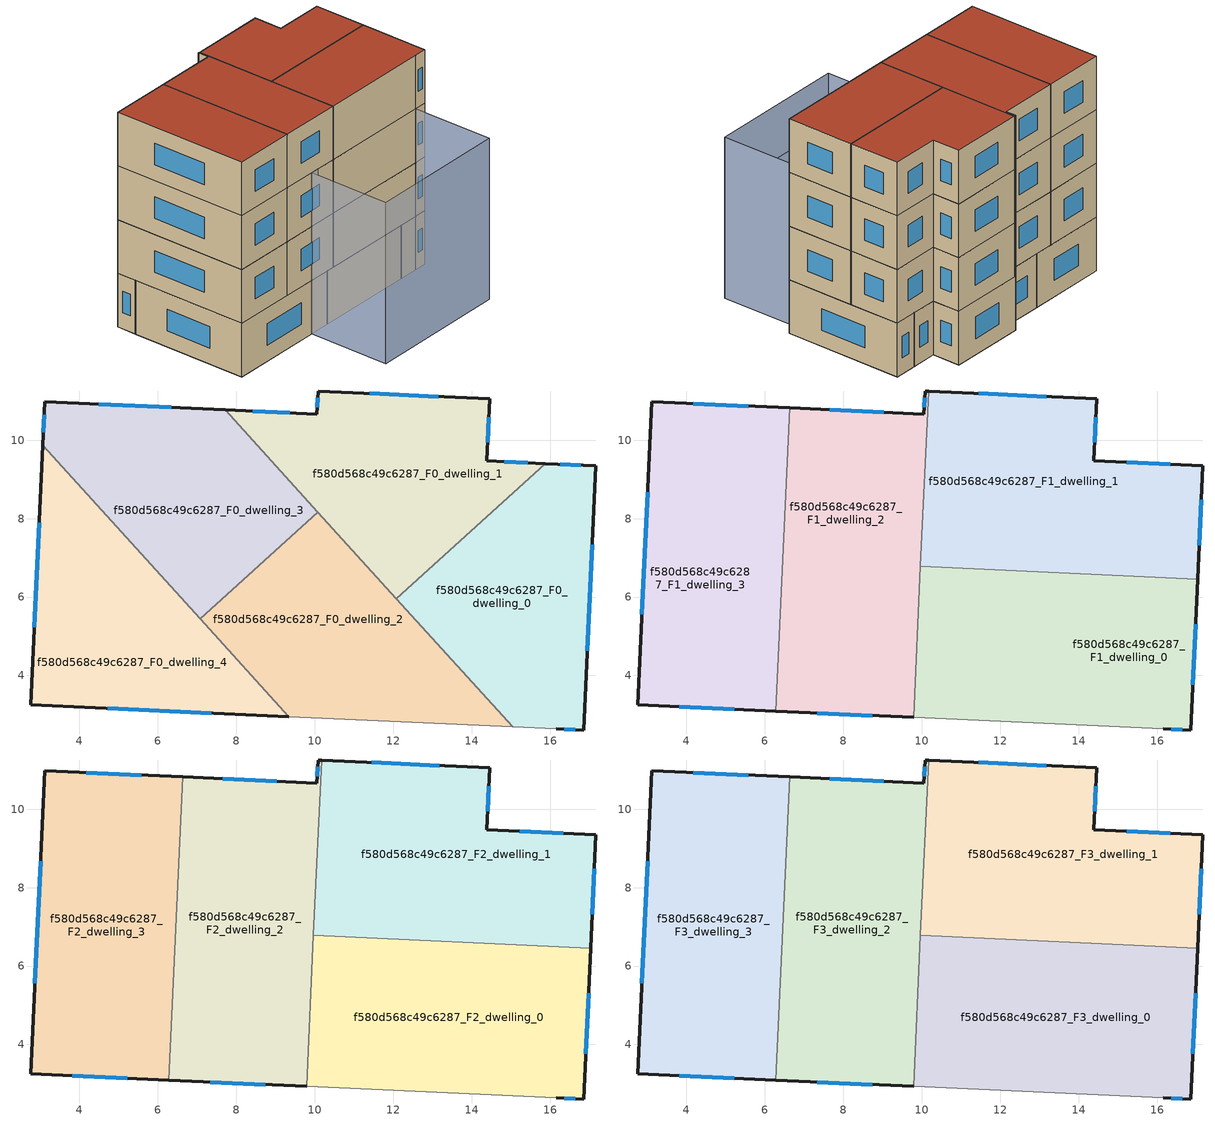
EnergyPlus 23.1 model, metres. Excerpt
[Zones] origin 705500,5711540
f580d568c49c6287_F0_dwelling_0
 floor ground (EU_floor_Construction): 16.86,2.61 17.17,9.35 15.88,9.4 12.08,5.96 15.04,2.69 16.15,2.64 z0
 wall outside (EU_wall_Construction): 15.88,9.4 17.17,9.35 16.86,2.61 16.15,2.64 z0:3
 wall to f580d568c49c6287_F0_dwelling_1 (EU_wall_Construction): 12.08,5.96 15.88,9.4 z0:3
 wall adiabatic (EU_wall_Construction): 16.15,2.64 15.04,2.69 z0:3
 wall to f580d568c49c6287_F0_dwelling_2 (EU_wall_Construction): 15.04,2.69 12.08,5.96 z0:3
 window (EU_Window_Construction): 16.26,9.39 16.78,9.36 / 17.07,7.33 16.95,4.63 / 16.65,2.62 16.36,2.63 z0.9:2.1
f580d568c49c6287_F0_dwelling_1
 floor ground (EU_floor_Construction): 15.88,9.4 14.39,9.47 14.46,11.05 10.09,11.25 10.06,10.66 7.72,10.77 12.08,5.96 z0
 wall outside (EU_wall_Construction): 7.72,10.77 10.06,10.66 10.09,11.25 14.46,11.05 14.39,9.47 15.88,9.4 z0:3
 wall to f580d568c49c6287_F0_dwelling_3 (EU_wall_Construction): 10.08,8.17 7.72,10.77 z0:3
 wall to f580d568c49c6287_F0_dwelling_2 (EU_wall_Construction): 12.08,5.96 10.08,8.17 z0:3
 window (EU_Window_Construction): 10.06,10.84 10.08,11.08 / 11.4,11.19 13.15,11.11 / 14.44,10.58 14.41,9.94 / 14.84,9.45 15.43,9.42 / 8.42,10.74 9.36,10.7 z0.9:2.1
f580d568c49c6287_F0_dwelling_2
 floor ground (EU_floor_Construction): 15.04,2.69 10.08,8.17 7.07,5.44 9.33,2.95 z0
 wall to f580d568c49c6287_F0_dwelling_3 (EU_wall_Construction): 7.07,5.44 10.08,8.17 z0:3
 wall adiabatic (EU_wall_Construction): 15.04,2.69 9.33,2.95 z0:3
 wall to f580d568c49c6287_F0_dwelling_4 (EU_wall_Construction): 9.33,2.95 7.07,5.44 z0:3
 ceiling adiabatic (EU_roof_Construction): 10.08,8.17 15.04,2.69 9.79,2.93 10.03,8.12 7.07,5.44 z3
f580d568c49c6287_F0_dwelling_3
 floor ground (EU_floor_Construction): 10.08,8.17 7.72,10.77 3.11,10.98 3.06,9.87 7.07,5.44 z0
 wall outside (EU_wall_Construction): 3.06,9.87 3.11,10.98 7.72,10.77 z0:3
 wall to f580d568c49c6287_F0_dwelling_4 (EU_wall_Construction): 7.07,5.44 3.06,9.87 z0:3
 window (EU_Window_Construction): 3.08,10.2 3.1,10.65 / 4.49,10.92 6.34,10.83 z0.9:2.1
f580d568c49c6287_F0_dwelling_4
 floor ground (EU_floor_Construction): 9.33,2.95 3.06,9.87 2.76,3.25 z0
 wall outside (EU_wall_Construction): 9.33,2.95 2.76,3.25 3.06,9.87 z0:3
 window (EU_Window_Construction): 7.36,3.04 4.72,3.16 / 2.85,5.23 2.97,7.89 z0.9:2.1
f580d568c49c6287_F1_dwelling_0
 floor to f580d568c49c6287_F0_dwelling_0 (EU_floor_Construction): 16.86,2.61 17.03,6.46 12.83,6.65 12.08,5.96 15.04,2.69 16.15,2.64 z3
 floor adiabatic (EU_floor_Construction): 15.04,2.69 11.4,6.71 9.97,6.78 9.79,2.93 z3
 floor to f580d568c49c6287_F0_dwelling_1 (EU_floor_Construction): 12.83,6.65 11.4,6.71 12.08,5.96 z3
 wall outside (EU_wall_Construction): 17.03,6.46 16.86,2.61 16.15,2.64 z3:6
 wall adiabatic (EU_wall_Construction): 16.15,2.64 9.79,2.93 z3:6
 wall to f580d568c49c6287_F1_dwelling_1 (EU_wall_Construction): 9.97,6.78 17.03,6.46 z3:6
 wall to f580d568c49c6287_F1_dwelling_2 (EU_wall_Construction): 9.79,2.93 9.97,6.78 z3:6
 window (EU_Window_Construction): 16.98,5.3 16.91,3.76 / 16.65,2.62 16.36,2.63 z3.9:5.1
f580d568c49c6287_F1_dwelling_1
 floor to f580d568c49c6287_F0_dwelling_1 (EU_floor_Construction): 15.88,9.4 14.39,9.47 14.46,11.05 10.17,11.25 10.03,8.22 11.4,6.71 12.83,6.65 z3
 floor to f580d568c49c6287_F0_dwelling_0 (EU_floor_Construction): 17.03,6.46 17.17,9.35 15.88,9.4 12.83,6.65 z3
 floor adiabatic (EU_floor_Construction): 11.4,6.71 10.08,8.17 10.03,8.12 9.97,6.78 z3
 wall outside (EU_wall_Construction): 10.17,11.25 14.46,11.05 14.39,9.47 17.17,9.35 17.03,6.46 z3:6
 wall to f580d568c49c6287_F1_dwelling_2 (EU_wall_Construction): 9.97,6.78 10.17,11.25 z3:6
 window (EU_Window_Construction): 14.44,10.58 14.41,9.94 / 15.22,9.43 16.34,9.38 / 17.13,8.48 17.07,7.32 / 11.46,11.19 13.18,11.11 z3.9:5.1
f580d568c49c6287_F1_dwelling_2
 floor to f580d568c49c6287_F0_dwelling_2 (EU_floor_Construction): 9.79,2.93 10.03,8.12 7.07,5.44 9.33,2.95 z3
 floor to f580d568c49c6287_F0_dwelling_1 (EU_floor_Construction): 10.03,8.22 10.17,11.25 10.09,11.25 10.06,10.66 7.72,10.77 z3
 floor to f580d568c49c6287_F0_dwelling_3 (EU_floor_Construction): 10.03,8.12 10.03,8.22 7.72,10.77 6.63,10.82 6.42,6.17 7.07,5.44 z3
 floor to f580d568c49c6287_F0_dwelling_4 (EU_floor_Construction): 9.33,2.95 6.42,6.17 6.28,3.09 z3
 wall outside (EU_wall_Construction): 9.79,2.93 6.28,3.09 / 6.63,10.82 10.06,10.66 10.09,11.25 10.17,11.25 z3:6
 wall to f580d568c49c6287_F1_dwelling_3 (EU_wall_Construction): 6.28,3.09 6.63,10.82 z3:6
 window (EU_Window_Construction): 8.74,2.98 7.33,3.04 / 7.66,10.77 9.03,10.71 / 10.06,10.84 10.08,11.08 z3.9:5.1
f580d568c49c6287_F1_dwelling_3
 floor to f580d568c49c6287_F0_dwelling_3 (EU_floor_Construction): 6.42,6.17 6.63,10.82 3.11,10.98 3.06,9.87 z3
 floor to f580d568c49c6287_F0_dwelling_4 (EU_floor_Construction): 6.28,3.09 6.42,6.17 3.06,9.87 2.76,3.25 z3
 wall outside (EU_wall_Construction): 6.28,3.09 2.76,3.25 3.11,10.98 6.63,10.82 z3:6
 window (EU_Window_Construction): 5.22,3.14 3.81,3.2 / 2.86,5.57 3.01,8.67 / 4.17,10.93 5.58,10.87 z3.9:5.1
f580d568c49c6287_F2_dwelling_0
 floor to f580d568c49c6287_F1_dwelling_0 (EU_floor_Construction): 16.86,2.61 17.03,6.46 9.97,6.78 9.79,2.93 16.15,2.64 z6
 wall outside (EU_wall_Construction): 17.03,6.46 16.86,2.61 16.15,2.64 z6:9
 wall adiabatic (EU_wall_Construction): 16.15,2.64 9.79,2.93 z6:9
 wall to f580d568c49c6287_F2_dwelling_1 (EU_wall_Construction): 9.97,6.78 17.03,6.46 z6:9
 wall to f580d568c49c6287_F2_dwelling_2 (EU_wall_Construction): 9.79,2.93 9.97,6.78 z6:9
 window (EU_Window_Construction): 16.98,5.3 16.91,3.76 / 16.65,2.62 16.36,2.63 z6.9:8.1
f580d568c49c6287_F2_dwelling_1
 floor to f580d568c49c6287_F1_dwelling_1 (EU_floor_Construction): 17.03,6.46 17.17,9.35 14.39,9.47 14.46,11.05 10.17,11.25 9.97,6.78 z6
 wall outside (EU_wall_Construction): 10.17,11.25 14.46,11.05 14.39,9.47 17.17,9.35 17.03,6.46 z6:9
 wall to f580d568c49c6287_F2_dwelling_2 (EU_wall_Construction): 9.97,6.78 10.17,11.25 z6:9
 window (EU_Window_Construction): 14.44,10.58 14.41,9.94 / 15.22,9.43 16.34,9.38 / 17.13,8.48 17.07,7.32 / 11.46,11.19 13.18,11.11 z6.9:8.1
f580d568c49c6287_F2_dwelling_2
 floor to f580d568c49c6287_F1_dwelling_2 (EU_floor_Construction): 9.79,2.93 10.17,11.25 10.09,11.25 10.06,10.66 6.63,10.82 6.28,3.09 z6
 wall outside (EU_wall_Construction): 9.79,2.93 6.28,3.09 / 6.63,10.82 10.06,10.66 10.09,11.25 10.17,11.25 z6:9
 wall to f580d568c49c6287_F2_dwelling_3 (EU_wall_Construction): 6.28,3.09 6.63,10.82 z6:9
 window (EU_Window_Construction): 8.74,2.98 7.33,3.04 / 7.66,10.77 9.03,10.71 / 10.06,10.84 10.08,11.08 z6.9:8.1
f580d568c49c6287_F2_dwelling_3
 floor to f580d568c49c6287_F1_dwelling_3 (EU_floor_Construction): 6.28,3.09 6.63,10.82 3.11,10.98 2.76,3.25 z6
 wall outside (EU_wall_Construction): 6.28,3.09 2.76,3.25 3.11,10.98 6.63,10.82 z6:9
 window (EU_Window_Construction): 5.22,3.14 3.81,3.2 / 2.86,5.57 3.01,8.67 / 4.17,10.93 5.58,10.87 z6.9:8.1
f580d568c49c6287_F3_dwelling_0
 floor to f580d568c49c6287_F2_dwelling_0 (EU_floor_Construction): 16.86,2.61 17.03,6.46 9.97,6.78 9.79,2.93 16.15,2.64 z9
 wall outside (EU_wall_Construction): 17.03,6.46 16.86,2.61 16.15,2.64 z9:12
 wall adiabatic (EU_wall_Construction): 16.15,2.64 9.79,2.93 z9:12
 wall to f580d568c49c6287_F3_dwelling_1 (EU_wall_Construction): 9.97,6.78 17.03,6.46 z9:12
 wall to f580d568c49c6287_F3_dwelling_2 (EU_wall_Construction): 9.79,2.93 9.97,6.78 z9:12
 window (EU_Window_Construction): 16.98,5.3 16.91,3.76 / 16.65,2.62 16.36,2.63 z9.9:11.1
 roof outside (EU_roof_Construction): 17.03,6.46 16.86,2.61 16.15,2.64 9.79,2.93 9.97,6.78 z12
f580d568c49c6287_F3_dwelling_1
 floor to f580d568c49c6287_F2_dwelling_1 (EU_floor_Construction): 17.03,6.46 17.17,9.35 14.39,9.47 14.46,11.05 10.17,11.25 9.97,6.78 z9
 wall outside (EU_wall_Construction): 10.17,11.25 14.46,11.05 14.39,9.47 17.17,9.35 17.03,6.46 z9:12
 wall to f580d568c49c6287_F3_dwelling_2 (EU_wall_Construction): 9.97,6.78 10.17,11.25 z9:12
 window (EU_Window_Construction): 14.44,10.58 14.41,9.94 / 15.22,9.43 16.34,9.38 / 17.13,8.48 17.07,7.32 / 11.46,11.19 13.18,11.11 z9.9:11.1
 roof outside (EU_roof_Construction): 17.17,9.35 17.03,6.46 9.97,6.78 10.17,11.25 14.46,11.05 14.39,9.47 z12
f580d568c49c6287_F3_dwelling_2
 floor to f580d568c49c6287_F2_dwelling_2 (EU_floor_Construction): 9.79,2.93 10.17,11.25 10.09,11.25 10.06,10.66 6.63,10.82 6.28,3.09 z9
 wall outside (EU_wall_Construction): 9.79,2.93 6.28,3.09 / 6.63,10.82 10.06,10.66 10.09,11.25 10.17,11.25 z9:12
 wall to f580d568c49c6287_F3_dwelling_3 (EU_wall_Construction): 6.28,3.09 6.63,10.82 z9:12
 window (EU_Window_Construction): 8.74,2.98 7.33,3.04 / 7.66,10.77 9.03,10.71 / 10.06,10.84 10.08,11.08 z9.9:11.1
 roof outside (EU_roof_Construction): 10.17,11.25 9.79,2.93 6.28,3.09 6.63,10.82 10.06,10.66 10.09,11.25 z12
f580d568c49c6287_F3_dwelling_3
 floor to f580d568c49c6287_F2_dwelling_3 (EU_floor_Construction): 6.28,3.09 6.63,10.82 3.11,10.98 2.76,3.25 z9
 wall outside (EU_wall_Construction): 6.28,3.09 2.76,3.25 3.11,10.98 6.63,10.82 z9:12
 window (EU_Window_Construction): 5.22,3.14 3.81,3.2 / 2.86,5.57 3.01,8.67 / 4.17,10.93 5.58,10.87 z9.9:11.1
 roof outside (EU_roof_Construction): 6.63,10.82 6.28,3.09 2.76,3.25 3.11,10.98 z12
shading: 7.95,-1.61 15.96,-1.94 z0:6; 15.96,-1.94 7.95,-1.61 / 7.95,-1.61 8.14,3 / 8.14,3 16.16,2.67 / 16.16,2.67 15.96,-1.94 z0:9
[Building]
EU S2 Campaign: North Axis=0; Terrain=City; Solar Distribution=FullExterior
[Site:Location]
London: Latitude=51.5; Longitude=-0.5; Time Zone=0; Elevation=25
[SizingPeriod:WeatherFileDays]
AnnualSizingPeriod: Begin Month=1; Begin Day of Month=1; End Month=12; End Day of Month=31; Day of Week for Start Day=Monday; Use Weather File Daylight Saving Period=No; Use Weather File Rain and Snow Indicators=No
[MATERIAL]
EU_InternalMass_Material: Roughness=MediumRough; Thickness=0.1; Conductivity=1; Density=1800; Specific Heat=900; Thermal Absorptance=0.9; Solar Absorptance=0.7; Visible Absorptance=0.7
[MATERIAL:NOMASS] Roughness=MediumRough; Thermal Absorptance=0.9; Solar Absorptance=0.7; Visible Absorptance=0.7
Name | Thermal Resistance
EU_wall_NoMass | 1.04674
EU_roof_NoMass | 4.32442
EU_floor_NoMass | 2.04616
[WINDOWMATERIAL:SIMPLEGLAZINGSYSTEM]
EU_Window_SimpleGlazing: UFactor=4.25843; Solar Heat Gain Coefficient=0.85; Visible Transmittance=0.85
[CONSTRUCTION]
EU_wall_Construction: EU_wall_NoMass
EU_roof_Construction: EU_roof_NoMass
EU_floor_Construction: EU_floor_NoMass
EU_InternalMass_Construction: EU_InternalMass_Material
EU_Window_Construction: EU_Window_SimpleGlazing
[ZONE] Type=1; Multiplier=1; Ceiling Height=autocalculate; Floor Area=autocalculate; Part of Total Floor Area=Yes
Name | Volume
f580d568c49c6287_F0_dwelling_0 | 65.4448
f580d568c49c6287_F1_dwelling_0; f580d568c49c6287_F2_dwelling_0; f580d568c49c6287_F3_dwelling_0 | 81.813
f580d568c49c6287_F0_dwelling_1 | 65.447
f580d568c49c6287_F1_dwelling_1; f580d568c49c6287_F2_dwelling_1; f580d568c49c6287_F3_dwelling_1 | 81.8005
f580d568c49c6287_F0_dwelling_2 | 65.4485
f580d568c49c6287_F1_dwelling_2; f580d568c49c6287_F2_dwelling_2; f580d568c49c6287_F3_dwelling_2 | 81.8079
f580d568c49c6287_F0_dwelling_3 | 65.4346
f580d568c49c6287_F1_dwelling_3; f580d568c49c6287_F2_dwelling_3; f580d568c49c6287_F3_dwelling_3 | 81.8123
f580d568c49c6287_F0_dwelling_4 | 65.4587
[INTERNALMASS] Construction=EU_InternalMass_Construction
Name | Zone or ZoneList | Surface Area
f580d568c49c6287_F0_dwelling_0_EU_InternalMass | f580d568c49c6287_F0_dwelling_0 | 21.8151
f580d568c49c6287_F0_dwelling_1_EU_InternalMass | f580d568c49c6287_F0_dwelling_1 | 21.8159
f580d568c49c6287_F0_dwelling_2_EU_InternalMass | f580d568c49c6287_F0_dwelling_2 | 21.817
f580d568c49c6287_F0_dwelling_3_EU_InternalMass | f580d568c49c6287_F0_dwelling_3 | 21.8098
f580d568c49c6287_F0_dwelling_4_EU_InternalMass | f580d568c49c6287_F0_dwelling_4 | 21.8197
f580d568c49c6287_F1_dwelling_0_EU_InternalMass | f580d568c49c6287_F1_dwelling_0 | 27.2709
f580d568c49c6287_F1_dwelling_1_EU_InternalMass | f580d568c49c6287_F1_dwelling_1 | 27.2671
f580d568c49c6287_F1_dwelling_2_EU_InternalMass | f580d568c49c6287_F1_dwelling_2 | 27.2691
f580d568c49c6287_F1_dwelling_3_EU_InternalMass | f580d568c49c6287_F1_dwelling_3 | 27.2707
f580d568c49c6287_F2_dwelling_0_EU_InternalMass | f580d568c49c6287_F2_dwelling_0 | 27.2709
f580d568c49c6287_F2_dwelling_1_EU_InternalMass | f580d568c49c6287_F2_dwelling_1 | 27.2671
f580d568c49c6287_F2_dwelling_2_EU_InternalMass | f580d568c49c6287_F2_dwelling_2 | 27.2691
f580d568c49c6287_F2_dwelling_3_EU_InternalMass | f580d568c49c6287_F2_dwelling_3 | 27.2707
f580d568c49c6287_F3_dwelling_0_EU_InternalMass | f580d568c49c6287_F3_dwelling_0 | 27.2709
f580d568c49c6287_F3_dwelling_1_EU_InternalMass | f580d568c49c6287_F3_dwelling_1 | 27.2671
f580d568c49c6287_F3_dwelling_2_EU_InternalMass | f580d568c49c6287_F3_dwelling_2 | 27.2691
f580d568c49c6287_F3_dwelling_3_EU_InternalMass | f580d568c49c6287_F3_dwelling_3 | 27.2707
[OTHEREQUIPMENT] Fuel Type=Electricity; Design Level Calculation Method=Watts/Area; Power per Zone Floor Area=1; Fraction Latent=0; Fraction Radiant=0; Fraction Lost=0; Carbon Dioxide Generation Rate=0; EndUse Subcategory=EU_Step8_InternalGains
Name | Zone or ZoneList or Space or SpaceList | Schedule
EU_Step8_InternalGain_f580d568c49c6287_F0_dwelling_0_f000 | f580d568c49c6287_F0_dwelling_0 | EU_Step8_GainSchedule_f580d568c49c6287_F0_dwelling_0_f000
EU_Step8_InternalGain_f580d568c49c6287_F0_dwelling_1_f000 | f580d568c49c6287_F0_dwelling_1 | EU_Step8_GainSchedule_f580d568c49c6287_F0_dwelling_1_f000
EU_Step8_InternalGain_f580d568c49c6287_F0_dwelling_2_f000 | f580d568c49c6287_F0_dwelling_2 | EU_Step8_GainSchedule_f580d568c49c6287_F0_dwelling_2_f000
EU_Step8_InternalGain_f580d568c49c6287_F0_dwelling_3_f000 | f580d568c49c6287_F0_dwelling_3 | EU_Step8_GainSchedule_f580d568c49c6287_F0_dwelling_3_f000
EU_Step8_InternalGain_f580d568c49c6287_F0_dwelling_4_f000 | f580d568c49c6287_F0_dwelling_4 | EU_Step8_GainSchedule_f580d568c49c6287_F0_dwelling_4_f000
EU_Step8_InternalGain_f580d568c49c6287_F1_dwelling_0_f000 | f580d568c49c6287_F1_dwelling_0 | EU_Step8_GainSchedule_f580d568c49c6287_F1_dwelling_0_f000
EU_Step8_InternalGain_f580d568c49c6287_F1_dwelling_1_f000 | f580d568c49c6287_F1_dwelling_1 | EU_Step8_GainSchedule_f580d568c49c6287_F1_dwelling_1_f000
EU_Step8_InternalGain_f580d568c49c6287_F1_dwelling_2_f000 | f580d568c49c6287_F1_dwelling_2 | EU_Step8_GainSchedule_f580d568c49c6287_F1_dwelling_2_f000
EU_Step8_InternalGain_f580d568c49c6287_F1_dwelling_3_f000 | f580d568c49c6287_F1_dwelling_3 | EU_Step8_GainSchedule_f580d568c49c6287_F1_dwelling_3_f000
EU_Step8_InternalGain_f580d568c49c6287_F2_dwelling_0_f000 | f580d568c49c6287_F2_dwelling_0 | EU_Step8_GainSchedule_f580d568c49c6287_F2_dwelling_0_f000
EU_Step8_InternalGain_f580d568c49c6287_F2_dwelling_1_f000 | f580d568c49c6287_F2_dwelling_1 | EU_Step8_GainSchedule_f580d568c49c6287_F2_dwelling_1_f000
EU_Step8_InternalGain_f580d568c49c6287_F2_dwelling_2_f000 | f580d568c49c6287_F2_dwelling_2 | EU_Step8_GainSchedule_f580d568c49c6287_F2_dwelling_2_f000
EU_Step8_InternalGain_f580d568c49c6287_F2_dwelling_3_f000 | f580d568c49c6287_F2_dwelling_3 | EU_Step8_GainSchedule_f580d568c49c6287_F2_dwelling_3_f000
EU_Step8_InternalGain_f580d568c49c6287_F3_dwelling_0_f000 | f580d568c49c6287_F3_dwelling_0 | EU_Step8_GainSchedule_f580d568c49c6287_F3_dwelling_0_f000
EU_Step8_InternalGain_f580d568c49c6287_F3_dwelling_1_f000 | f580d568c49c6287_F3_dwelling_1 | EU_Step8_GainSchedule_f580d568c49c6287_F3_dwelling_1_f000
EU_Step8_InternalGain_f580d568c49c6287_F3_dwelling_2_f000 | f580d568c49c6287_F3_dwelling_2 | EU_Step8_GainSchedule_f580d568c49c6287_F3_dwelling_2_f000
EU_Step8_InternalGain_f580d568c49c6287_F3_dwelling_3_f000 | f580d568c49c6287_F3_dwelling_3 | EU_Step8_GainSchedule_f580d568c49c6287_F3_dwelling_3_f000
[ZONEVENTILATION:DESIGNFLOWRATE] Schedule=EU_AlwaysOn; Design Flow Rate Calculation Method=AirChanges/Hour; Air Changes per Hour=0.488719; Ventilation Type=Natural; Fan Pressure Rise=0; Fan Total Efficiency=1; Constant Term Coefficient=1; Temperature Term Coefficient=0; Velocity Term Coefficient=0; Velocity Squared Term Coefficient=0; Minimum Indoor Temperature=-100; Maximum Indoor Temperature=100; Delta Temperature=-100; Minimum Outdoor Temperature=-100; Maximum Outdoor Temperature=100; Maximum Wind Speed=40
Name | Zone or ZoneList or Space or SpaceList
EU_ConstantAir_f580d568c49c6287_F0_dwelling_0 | f580d568c49c6287_F0_dwelling_0
EU_ConstantAir_f580d568c49c6287_F0_dwelling_1 | f580d568c49c6287_F0_dwelling_1
EU_ConstantAir_f580d568c49c6287_F0_dwelling_2 | f580d568c49c6287_F0_dwelling_2
EU_ConstantAir_f580d568c49c6287_F0_dwelling_3 | f580d568c49c6287_F0_dwelling_3
EU_ConstantAir_f580d568c49c6287_F0_dwelling_4 | f580d568c49c6287_F0_dwelling_4
EU_ConstantAir_f580d568c49c6287_F1_dwelling_0 | f580d568c49c6287_F1_dwelling_0
EU_ConstantAir_f580d568c49c6287_F1_dwelling_1 | f580d568c49c6287_F1_dwelling_1
EU_ConstantAir_f580d568c49c6287_F1_dwelling_2 | f580d568c49c6287_F1_dwelling_2
EU_ConstantAir_f580d568c49c6287_F1_dwelling_3 | f580d568c49c6287_F1_dwelling_3
EU_ConstantAir_f580d568c49c6287_F2_dwelling_0 | f580d568c49c6287_F2_dwelling_0
EU_ConstantAir_f580d568c49c6287_F2_dwelling_1 | f580d568c49c6287_F2_dwelling_1
EU_ConstantAir_f580d568c49c6287_F2_dwelling_2 | f580d568c49c6287_F2_dwelling_2
EU_ConstantAir_f580d568c49c6287_F2_dwelling_3 | f580d568c49c6287_F2_dwelling_3
EU_ConstantAir_f580d568c49c6287_F3_dwelling_0 | f580d568c49c6287_F3_dwelling_0
EU_ConstantAir_f580d568c49c6287_F3_dwelling_1 | f580d568c49c6287_F3_dwelling_1
EU_ConstantAir_f580d568c49c6287_F3_dwelling_2 | f580d568c49c6287_F3_dwelling_2
EU_ConstantAir_f580d568c49c6287_F3_dwelling_3 | f580d568c49c6287_F3_dwelling_3
[HVACTEMPLATE:THERMOSTAT] Constant Heating Setpoint=20; Constant Cooling Setpoint=50
EU_HeatOnly_f580d568c49c6287_F0_dwelling_0; EU_HeatOnly_f580d568c49c6287_F0_dwelling_1; EU_HeatOnly_f580d568c49c6287_F0_dwelling_2; EU_HeatOnly_f580d568c49c6287_F0_dwelling_3; EU_HeatOnly_f580d568c49c6287_F0_dwelling_4; EU_HeatOnly_f580d568c49c6287_F1_dwelling_0; EU_HeatOnly_f580d568c49c6287_F1_dwelling_1; EU_HeatOnly_f580d568c49c6287_F1_dwelling_2; EU_HeatOnly_f580d568c49c6287_F1_dwelling_3; EU_HeatOnly_f580d568c49c6287_F2_dwelling_0; EU_HeatOnly_f580d568c49c6287_F2_dwelling_1; EU_HeatOnly_f580d568c49c6287_F2_dwelling_2; EU_HeatOnly_f580d568c49c6287_F2_dwelling_3; EU_HeatOnly_f580d568c49c6287_F3_dwelling_0; EU_HeatOnly_f580d568c49c6287_F3_dwelling_1; EU_HeatOnly_f580d568c49c6287_F3_dwelling_2; EU_HeatOnly_f580d568c49c6287_F3_dwelling_3
[HVACTEMPLATE:ZONE:IDEALLOADSAIRSYSTEM] System Availability Schedule=EU_AlwaysOn; Maximum Heating Supply Air Temperature=50; Minimum Cooling Supply Air Temperature=13; Maximum Heating Supply Air Humidity Ratio=0.0156; Minimum Cooling Supply Air Humidity Ratio=0.0077; Heating Limit=NoLimit; Cooling Limit=NoLimit; Heating Availability Schedule=EU_AlwaysOn; Cooling Availability Schedule=EU_CoolingOff; Dehumidification Control Type=ConstantSensibleHeatRatio; Cooling Sensible Heat Ratio=0.7; Dehumidification Setpoint=60; Humidification Control Type=None; Humidification Setpoint=30; Outdoor Air Method=None; Outdoor Air Flow Rate per Person=0.00944; Outdoor Air Flow Rate per Zone Floor Area=0; Outdoor Air Flow Rate per Zone=0; Demand Controlled Ventilation Type=None; Outdoor Air Economizer Type=NoEconomizer; Heat Recovery Type=None; Sensible Heat Recovery Effectiveness=0.7; Latent Heat Recovery Effectiveness=0.65
Name | Template Thermostat
f580d568c49c6287_F0_dwelling_0 | EU_HeatOnly_f580d568c49c6287_F0_dwelling_0
f580d568c49c6287_F0_dwelling_1 | EU_HeatOnly_f580d568c49c6287_F0_dwelling_1
f580d568c49c6287_F0_dwelling_2 | EU_HeatOnly_f580d568c49c6287_F0_dwelling_2
f580d568c49c6287_F0_dwelling_3 | EU_HeatOnly_f580d568c49c6287_F0_dwelling_3
f580d568c49c6287_F0_dwelling_4 | EU_HeatOnly_f580d568c49c6287_F0_dwelling_4
f580d568c49c6287_F1_dwelling_0 | EU_HeatOnly_f580d568c49c6287_F1_dwelling_0
f580d568c49c6287_F1_dwelling_1 | EU_HeatOnly_f580d568c49c6287_F1_dwelling_1
f580d568c49c6287_F1_dwelling_2 | EU_HeatOnly_f580d568c49c6287_F1_dwelling_2
f580d568c49c6287_F1_dwelling_3 | EU_HeatOnly_f580d568c49c6287_F1_dwelling_3
f580d568c49c6287_F2_dwelling_0 | EU_HeatOnly_f580d568c49c6287_F2_dwelling_0
f580d568c49c6287_F2_dwelling_1 | EU_HeatOnly_f580d568c49c6287_F2_dwelling_1
f580d568c49c6287_F2_dwelling_2 | EU_HeatOnly_f580d568c49c6287_F2_dwelling_2
f580d568c49c6287_F2_dwelling_3 | EU_HeatOnly_f580d568c49c6287_F2_dwelling_3
f580d568c49c6287_F3_dwelling_0 | EU_HeatOnly_f580d568c49c6287_F3_dwelling_0
f580d568c49c6287_F3_dwelling_1 | EU_HeatOnly_f580d568c49c6287_F3_dwelling_1
f580d568c49c6287_F3_dwelling_2 | EU_HeatOnly_f580d568c49c6287_F3_dwelling_2
f580d568c49c6287_F3_dwelling_3 | EU_HeatOnly_f580d568c49c6287_F3_dwelling_3
[SIZING:ZONE] Zone Cooling Design Supply Air Temperature Input Method=SupplyAirTemperature; Zone Cooling Design Supply Air Temperature=13; Zone Heating Design Supply Air Temperature Input Method=SupplyAirTemperature; Zone Heating Design Supply Air Temperature=50; Zone Cooling Design Supply Air Humidity Ratio=0.008; Zone Heating Design Supply Air Humidity Ratio=0.008; Cooling Design Air Flow Method=DesignDay; Cooling Design Air Flow Rate=0; Cooling Minimum Air Flow per Zone Floor Area=0.000762; Cooling Minimum Air Flow=0; Cooling Minimum Air Flow Fraction=0.2; Heating Design Air Flow Method=DesignDay; Heating Design Air Flow Rate=0; Heating Maximum Air Flow per Zone Floor Area=0.002032; Heating Maximum Air Flow=0.141576; Heating Maximum Air Flow Fraction=0.3; Account for Dedicated Outdoor Air System=No; Dedicated Outdoor Air System Control Strategy=NeutralSupplyAir; Dedicated Outdoor Air Low Setpoint Temperature for Design=autosize; Dedicated Outdoor Air High Setpoint Temperature for Design=autosize; Zone Load Sizing Method=Sensible Load Only No Latent Load; Zone Latent Cooling Design Supply Air Humidity Ratio Input Method=HumidityRatioDifference; Zone Cooling Design Supply Air Humidity Ratio Difference=0.005; Zone Latent Heating Design Supply Air Humidity Ratio Input Method=HumidityRatioDifference; Zone Humidification Design Supply Air Humidity Ratio Difference=0.005
f580d568c49c6287_F0_dwelling_0; f580d568c49c6287_F0_dwelling_1; f580d568c49c6287_F0_dwelling_2; f580d568c49c6287_F0_dwelling_3; f580d568c49c6287_F0_dwelling_4; f580d568c49c6287_F1_dwelling_0; f580d568c49c6287_F1_dwelling_1; f580d568c49c6287_F1_dwelling_2; f580d568c49c6287_F1_dwelling_3; f580d568c49c6287_F2_dwelling_0; f580d568c49c6287_F2_dwelling_1; f580d568c49c6287_F2_dwelling_2; f580d568c49c6287_F2_dwelling_3; f580d568c49c6287_F3_dwelling_0; f580d568c49c6287_F3_dwelling_1; f580d568c49c6287_F3_dwelling_2; f580d568c49c6287_F3_dwelling_3
[SCHEDULE:CONSTANT]
Name | Hourly Value
EU_AlwaysOn | 1
EU_CoolingOff | 0
[SCHEDULE:FILE] Column Number=1; Rows to Skip at Top=0; Number of Hours of Data=8760; Column Separator=Comma; Interpolate to Timestep=No; Minutes per Item=60; Adjust Schedule for Daylight Savings=Yes
Name | File
EU_Step8_GainSchedule_f580d568c49c6287_F0_dwelling_0_f000 | ../../schedules/f580d568c49c6287/f580d568c49c6287_F0_dwelling_0_f000_gain.csv
EU_Step8_GainSchedule_f580d568c49c6287_F0_dwelling_1_f000 | ../../schedules/f580d568c49c6287/f580d568c49c6287_F0_dwelling_1_f000_gain.csv
EU_Step8_GainSchedule_f580d568c49c6287_F0_dwelling_2_f000 | ../../schedules/f580d568c49c6287/f580d568c49c6287_F0_dwelling_2_f000_gain.csv
EU_Step8_GainSchedule_f580d568c49c6287_F0_dwelling_3_f000 | ../../schedules/f580d568c49c6287/f580d568c49c6287_F0_dwelling_3_f000_gain.csv
EU_Step8_GainSchedule_f580d568c49c6287_F0_dwelling_4_f000 | ../../schedules/f580d568c49c6287/f580d568c49c6287_F0_dwelling_4_f000_gain.csv
EU_Step8_GainSchedule_f580d568c49c6287_F1_dwelling_0_f000 | ../../schedules/f580d568c49c6287/f580d568c49c6287_F1_dwelling_0_f000_gain.csv
EU_Step8_GainSchedule_f580d568c49c6287_F1_dwelling_1_f000 | ../../schedules/f580d568c49c6287/f580d568c49c6287_F1_dwelling_1_f000_gain.csv
EU_Step8_GainSchedule_f580d568c49c6287_F1_dwelling_2_f000 | ../../schedules/f580d568c49c6287/f580d568c49c6287_F1_dwelling_2_f000_gain.csv
EU_Step8_GainSchedule_f580d568c49c6287_F1_dwelling_3_f000 | ../../schedules/f580d568c49c6287/f580d568c49c6287_F1_dwelling_3_f000_gain.csv
EU_Step8_GainSchedule_f580d568c49c6287_F2_dwelling_0_f000 | ../../schedules/f580d568c49c6287/f580d568c49c6287_F2_dwelling_0_f000_gain.csv
EU_Step8_GainSchedule_f580d568c49c6287_F2_dwelling_1_f000 | ../../schedules/f580d568c49c6287/f580d568c49c6287_F2_dwelling_1_f000_gain.csv
EU_Step8_GainSchedule_f580d568c49c6287_F2_dwelling_2_f000 | ../../schedules/f580d568c49c6287/f580d568c49c6287_F2_dwelling_2_f000_gain.csv
EU_Step8_GainSchedule_f580d568c49c6287_F2_dwelling_3_f000 | ../../schedules/f580d568c49c6287/f580d568c49c6287_F2_dwelling_3_f000_gain.csv
EU_Step8_GainSchedule_f580d568c49c6287_F3_dwelling_0_f000 | ../../schedules/f580d568c49c6287/f580d568c49c6287_F3_dwelling_0_f000_gain.csv
EU_Step8_GainSchedule_f580d568c49c6287_F3_dwelling_1_f000 | ../../schedules/f580d568c49c6287/f580d568c49c6287_F3_dwelling_1_f000_gain.csv
EU_Step8_GainSchedule_f580d568c49c6287_F3_dwelling_2_f000 | ../../schedules/f580d568c49c6287/f580d568c49c6287_F3_dwelling_2_f000_gain.csv
EU_Step8_GainSchedule_f580d568c49c6287_F3_dwelling_3_f000 | ../../schedules/f580d568c49c6287/f580d568c49c6287_F3_dwelling_3_f000_gain.csv
